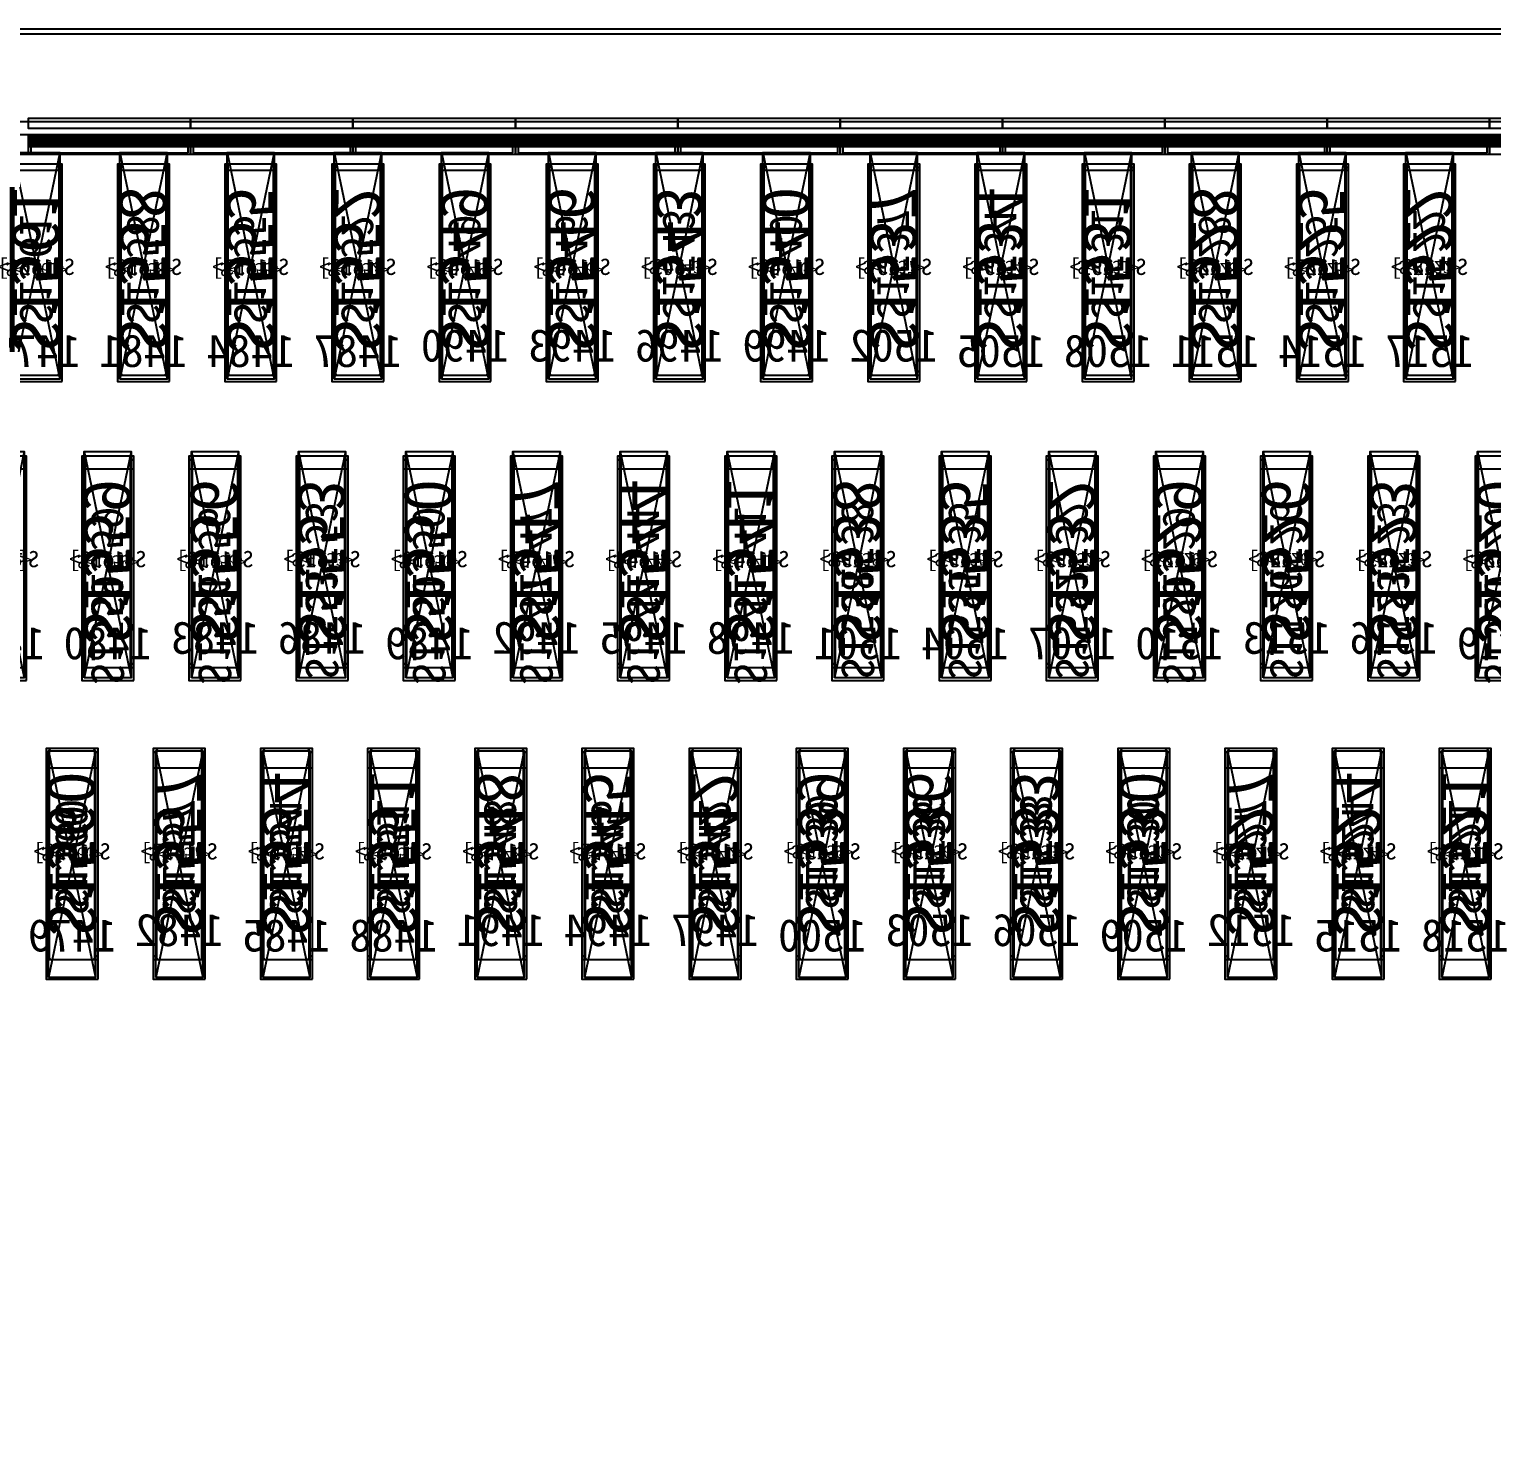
# Model space of a CAD drawing. Header units: millimetres. Extents: x 427 to 2444, y 137 to 817.
# Drawn here: x 1131.5471 to 1131.9975, y 301.2176 to 301.6514 of the extents above; entities that cross this region are included whole.
import ezdxf
from ezdxf.enums import TextEntityAlignment as Align

# ---------------------------------------------------------------- set-up
doc = ezdxf.new("R2010")
doc.units = ezdxf.units.MM
for name, color, linetype in [('L0', 211, 'Continuous'), ('L102', 91, 'Continuous'), ('L114', 213, 'Continuous'), ('L240', 60, 'Continuous'), ('L241', 200, 'Continuous'), ('L242', 51, 'Continuous'), ('L245', 53, 'Continuous'), ('L246', 93, 'Continuous'), ('L247', 13, 'Continuous'), ('L59', 140, 'Continuous'), ('L63', 4, 'Continuous'), ('L98', 150, 'Continuous')]:
    doc.layers.add(name, color=color, linetype=linetype)
doc.styles.add('txt', font='simhei.ttf')

# ---------------------------------------------------------------- blocks, each defined once
blk = doc.blocks.new('HX8394_F_PAD')
at = {"layer": 'L0'}
blk.add_lwpolyline([(-13.86, -0.4025), (-13.86, 0.4025), (13.86, 0.4025), (13.86, -0.4025), (-13.86, -0.4025)], close=True, dxfattribs=at)
at = {"layer": 'L241'}
blk.add_lwpolyline([(-13.9, -0.435), (-13.9, 0.435), (13.9, 0.435), (13.9, -0.435), (-13.9, -0.435)], close=True, dxfattribs=at)
at = {"layer": 'L242'}
for points in [[(3.662, 0.3285), (3.6605, 0.33), (3.6605, 0.392), (3.662, 0.3935), (3.675, 0.3935), (3.6765, 0.392), (3.6765, 0.33), (3.675, 0.3285), (3.662, 0.3285)], [(3.695, 0.3285), (3.6935, 0.33), (3.6935, 0.392), (3.695, 0.3935), (3.708, 0.3935), (3.7095, 0.392), (3.7095, 0.33), (3.708, 0.3285), (3.695, 0.3285)], [(3.728, 0.3285), (3.7265, 0.33), (3.7265, 0.392), (3.728, 0.3935), (3.741, 0.3935), (3.7425, 0.392), (3.7425, 0.33), (3.741, 0.3285), (3.728, 0.3285)], [(3.761, 0.3285), (3.7595, 0.33), (3.7595, 0.392), (3.761, 0.3935), (3.774, 0.3935), (3.7755, 0.392), (3.7755, 0.33), (3.774, 0.3285), (3.761, 0.3285)], [(3.794, 0.3285), (3.7925, 0.33), (3.7925, 0.392), (3.794, 0.3935), (3.807, 0.3935), (3.8085, 0.392), (3.8085, 0.33), (3.807, 0.3285), (3.794, 0.3285)], [(3.827, 0.3285), (3.8255, 0.33), (3.8255, 0.392), (3.827, 0.3935), (3.84, 0.3935), (3.8415, 0.392), (3.8415, 0.33), (3.84, 0.3285), (3.827, 0.3285)], [(3.86, 0.3285), (3.8585, 0.33), (3.8585, 0.392), (3.86, 0.3935), (3.873, 0.3935), (3.8745, 0.392), (3.8745, 0.33), (3.873, 0.3285), (3.86, 0.3285)], [(3.893, 0.3285), (3.8915, 0.33), (3.8915, 0.392), (3.893, 0.3935), (3.906, 0.3935), (3.9075, 0.392), (3.9075, 0.33), (3.906, 0.3285), (3.893, 0.3285)], [(3.926, 0.3285), (3.9245, 0.33), (3.9245, 0.392), (3.926, 0.3935), (3.939, 0.3935), (3.9405, 0.392), (3.9405, 0.33), (3.939, 0.3285), (3.926, 0.3285)], [(3.959, 0.3285), (3.9575, 0.33), (3.9575, 0.392), (3.959, 0.3935), (3.972, 0.3935), (3.9735, 0.392), (3.9735, 0.33), (3.972, 0.3285), (3.959, 0.3285)], [(3.992, 0.3285), (3.9905, 0.33), (3.9905, 0.392), (3.992, 0.3935), (4.005, 0.3935), (4.0065, 0.392), (4.0065, 0.33), (4.005, 0.3285), (3.992, 0.3285)], [(4.025, 0.3285), (4.0235, 0.33), (4.0235, 0.392), (4.025, 0.3935), (4.038, 0.3935), (4.0395, 0.392), (4.0395, 0.33), (4.038, 0.3285), (4.025, 0.3285)], [(4.058, 0.3285), (4.0565, 0.33), (4.0565, 0.392), (4.058, 0.3935), (4.071, 0.3935), (4.0725, 0.392), (4.0725, 0.33), (4.071, 0.3285), (4.058, 0.3285)], [(4.091, 0.3285), (4.0895, 0.33), (4.0895, 0.392), (4.091, 0.3935), (4.104, 0.3935), (4.1055, 0.392), (4.1055, 0.33), (4.104, 0.3285), (4.091, 0.3285)], [(3.64, 0.2385), (3.6385, 0.24), (3.6385, 0.302), (3.64, 0.3035), (3.653, 0.3035), (3.6545, 0.302), (3.6545, 0.24), (3.653, 0.2385), (3.64, 0.2385)], [(3.673, 0.2385), (3.6715, 0.24), (3.6715, 0.302), (3.673, 0.3035), (3.686, 0.3035), (3.6875, 0.302), (3.6875, 0.24), (3.686, 0.2385), (3.673, 0.2385)], [(3.706, 0.2385), (3.7045, 0.24), (3.7045, 0.302), (3.706, 0.3035), (3.719, 0.3035), (3.7205, 0.302), (3.7205, 0.24), (3.719, 0.2385), (3.706, 0.2385)], [(3.739, 0.2385), (3.7375, 0.24), (3.7375, 0.302), (3.739, 0.3035), (3.752, 0.3035), (3.7535, 0.302), (3.7535, 0.24), (3.752, 0.2385), (3.739, 0.2385)], [(3.772, 0.2385), (3.7705, 0.24), (3.7705, 0.302), (3.772, 0.3035), (3.785, 0.3035), (3.7865, 0.302), (3.7865, 0.24), (3.785, 0.2385), (3.772, 0.2385)], [(3.805, 0.2385), (3.8035, 0.24), (3.8035, 0.302), (3.805, 0.3035), (3.818, 0.3035), (3.8195, 0.302), (3.8195, 0.24), (3.818, 0.2385), (3.805, 0.2385)], [(3.838, 0.2385), (3.8365, 0.24), (3.8365, 0.302), (3.838, 0.3035), (3.851, 0.3035), (3.8525, 0.302), (3.8525, 0.24), (3.851, 0.2385), (3.838, 0.2385)], [(3.871, 0.2385), (3.8695, 0.24), (3.8695, 0.302), (3.871, 0.3035), (3.884, 0.3035), (3.8855, 0.302), (3.8855, 0.24), (3.884, 0.2385), (3.871, 0.2385)], [(3.904, 0.2385), (3.9025, 0.24), (3.9025, 0.302), (3.904, 0.3035), (3.917, 0.3035), (3.9185, 0.302), (3.9185, 0.24), (3.917, 0.2385), (3.904, 0.2385)], [(3.937, 0.2385), (3.9355, 0.24), (3.9355, 0.302), (3.937, 0.3035), (3.95, 0.3035), (3.9515, 0.302), (3.9515, 0.24), (3.95, 0.2385), (3.937, 0.2385)], [(3.97, 0.2385), (3.9685, 0.24), (3.9685, 0.302), (3.97, 0.3035), (3.983, 0.3035), (3.9845, 0.302), (3.9845, 0.24), (3.983, 0.2385), (3.97, 0.2385)], [(4.003, 0.2385), (4.0015, 0.24), (4.0015, 0.302), (4.003, 0.3035), (4.016, 0.3035), (4.0175, 0.302), (4.0175, 0.24), (4.016, 0.2385), (4.003, 0.2385)], [(4.036, 0.2385), (4.0345, 0.24), (4.0345, 0.302), (4.036, 0.3035), (4.049, 0.3035), (4.0505, 0.302), (4.0505, 0.24), (4.049, 0.2385), (4.036, 0.2385)], [(4.069, 0.2385), (4.0675, 0.24), (4.0675, 0.302), (4.069, 0.3035), (4.082, 0.3035), (4.0835, 0.302), (4.0835, 0.24), (4.082, 0.2385), (4.069, 0.2385)], [(3.651, 0.1485), (3.6495, 0.15), (3.6495, 0.212), (3.651, 0.2135), (3.664, 0.2135), (3.6655, 0.212), (3.6655, 0.15), (3.664, 0.1485), (3.651, 0.1485)], [(3.684, 0.1485), (3.6825, 0.15), (3.6825, 0.212), (3.684, 0.2135), (3.697, 0.2135), (3.6985, 0.212), (3.6985, 0.15), (3.697, 0.1485), (3.684, 0.1485)], [(3.717, 0.1485), (3.7155, 0.15), (3.7155, 0.212), (3.717, 0.2135), (3.73, 0.2135), (3.7315, 0.212), (3.7315, 0.15), (3.73, 0.1485), (3.717, 0.1485)], [(3.75, 0.1485), (3.7485, 0.15), (3.7485, 0.212), (3.75, 0.2135), (3.763, 0.2135), (3.7645, 0.212), (3.7645, 0.15), (3.763, 0.1485), (3.75, 0.1485)], [(3.783, 0.1485), (3.7815, 0.15), (3.7815, 0.212), (3.783, 0.2135), (3.796, 0.2135), (3.7975, 0.212), (3.7975, 0.15), (3.796, 0.1485), (3.783, 0.1485)], [(3.816, 0.1485), (3.8145, 0.15), (3.8145, 0.212), (3.816, 0.2135), (3.829, 0.2135), (3.8305, 0.212), (3.8305, 0.15), (3.829, 0.1485), (3.816, 0.1485)], [(3.849, 0.1485), (3.8475, 0.15), (3.8475, 0.212), (3.849, 0.2135), (3.862, 0.2135), (3.8635, 0.212), (3.8635, 0.15), (3.862, 0.1485), (3.849, 0.1485)], [(3.882, 0.1485), (3.8805, 0.15), (3.8805, 0.212), (3.882, 0.2135), (3.895, 0.2135), (3.8965, 0.212), (3.8965, 0.15), (3.895, 0.1485), (3.882, 0.1485)], [(3.915, 0.1485), (3.9135, 0.15), (3.9135, 0.212), (3.915, 0.2135), (3.928, 0.2135), (3.9295, 0.212), (3.9295, 0.15), (3.928, 0.1485), (3.915, 0.1485)], [(3.948, 0.1485), (3.9465, 0.15), (3.9465, 0.212), (3.948, 0.2135), (3.961, 0.2135), (3.9625, 0.212), (3.9625, 0.15), (3.961, 0.1485), (3.948, 0.1485)], [(3.981, 0.1485), (3.9795, 0.15), (3.9795, 0.212), (3.981, 0.2135), (3.994, 0.2135), (3.9955, 0.212), (3.9955, 0.15), (3.994, 0.1485), (3.981, 0.1485)], [(4.014, 0.1485), (4.0125, 0.15), (4.0125, 0.212), (4.014, 0.2135), (4.027, 0.2135), (4.0285, 0.212), (4.0285, 0.15), (4.027, 0.1485), (4.014, 0.1485)], [(4.047, 0.1485), (4.0455, 0.15), (4.0455, 0.212), (4.047, 0.2135), (4.06, 0.2135), (4.0615, 0.212), (4.0615, 0.15), (4.06, 0.1485), (4.047, 0.1485)], [(4.08, 0.1485), (4.0785, 0.15), (4.0785, 0.212), (4.08, 0.2135), (4.093, 0.2135), (4.0945, 0.212), (4.0945, 0.15), (4.093, 0.1485), (4.08, 0.1485)]]:
    blk.add_lwpolyline(points, close=True, dxfattribs=at)
at = {"layer": 'L247', "style": 'txt'}
for s, p in [('S1522', (3.6685, 0.362666)), ('S1531', (3.7675, 0.362666)), ('S1534', (3.8005, 0.362666)), ('S1537', (3.8335, 0.362666)), ('S1543', (3.8995, 0.362666)), ('S1525', (3.7015, 0.361)), ('S1528', (3.7345, 0.361)), ('S1540', (3.8665, 0.361)), ('S1546', (3.9325, 0.361)), ('S1549', (3.9655, 0.361)), ('S1552', (3.9985, 0.361)), ('S1555', (4.0315, 0.361)), ('S1558', (4.0645, 0.361)), ('S1561', (4.0975, 0.361)), ('S1523', (3.6795, 0.272666)), ('S1526', (3.7125, 0.272666)), ('S1532', (3.7785, 0.272666)), ('S1535', (3.8115, 0.272666)), ('S1538', (3.8445, 0.272666)), ('S1553', (4.0095, 0.272666)), ('S1520', (3.6465, 0.271)), ('S1529', (3.7455, 0.271)), ('S1541', (3.8775, 0.271)), ('S1544', (3.9105, 0.271)), ('S1547', (3.9435, 0.271)), ('S1550', (3.9765, 0.271)), ('S1556', (4.0425, 0.271)), ('S1559', (4.0755, 0.271)), ('S1530', (3.7565, 0.182666)), ('S1533', (3.7895, 0.182666)), ('S1536', (3.8225, 0.182666)), ('S1539', (3.8555, 0.182666)), ('S1521', (3.6575, 0.181)), ('S1524', (3.6905, 0.181)), ('S1527', (3.7235, 0.181)), ('S1542', (3.8885, 0.181)), ('S1545', (3.9215, 0.181)), ('S1548', (3.9545, 0.181)), ('S1551', (3.9875, 0.181)), ('S1554', (4.0205, 0.181)), ('S1557', (4.0535, 0.181)), ('S1560', (4.0865, 0.181))]:
    blk.add_text(s, height=0.01, rotation=90, dxfattribs=at).set_placement(p, align=Align.MIDDLE_CENTER)
blk = doc.blocks.new('NTBUMP_65X16')
at = {"layer": 'L242'}
blk.add_lwpolyline([(-0.008, -0.0325), (-0.008, 0.0325), (0.008, 0.0325), (0.008, -0.0325), (-0.008, -0.0325)], close=True, dxfattribs=at)
blk = doc.blocks.new('ILI9881C_AA_NTBUMP_PM_875UM')
at = {"layer": 'L241'}
blk.add_lwpolyline([(-13.92, -0.4375), (-13.92, 0.4375), (13.92, 0.4375), (13.92, -0.4375), (-13.92, -0.4375)], close=True, dxfattribs=at)
at = {"rotation": 180}
for p in [(3.6685, 0.365), (3.7015, 0.365), (3.7345, 0.365), (3.7675, 0.365), (3.8005, 0.365), (3.8335, 0.365), (3.8665, 0.365), (3.8995, 0.365), (3.9325, 0.365), (3.9655, 0.365), (3.9985, 0.365), (4.0315, 0.365), (4.0645, 0.365), (4.0975, 0.365), (3.6465, 0.275), (3.6795, 0.275), (3.7125, 0.275), (3.7455, 0.275), (3.7785, 0.275), (3.8115, 0.275), (3.8445, 0.275), (3.8775, 0.275), (3.9105, 0.275), (3.9435, 0.275), (3.9765, 0.275), (4.0095, 0.275), (4.0425, 0.275), (4.0755, 0.275), (3.6575, 0.185), (3.6905, 0.185), (3.7235, 0.185), (3.7565, 0.185), (3.7895, 0.185), (3.8225, 0.185), (3.8555, 0.185), (3.8885, 0.185), (3.9215, 0.185), (3.9545, 0.185), (3.9875, 0.185), (4.0205, 0.185), (4.0535, 0.185), (4.0865, 0.185)]:
    blk.add_blockref('NTBUMP_65X16', p, dxfattribs=at)
at = {"layer": 'L246', "style": 'txt'}
for s, p in [('S1522', (3.6685, 0.365)), ('S1525', (3.7015, 0.365)), ('S1528', (3.7345, 0.365)), ('S1531', (3.7675, 0.365)), ('S1534', (3.8005, 0.365)), ('S1537', (3.8335, 0.365)), ('S1540', (3.8665, 0.365)), ('S1543', (3.8995, 0.365)), ('S1546', (3.9325, 0.365)), ('S1549', (3.9655, 0.365)), ('S1552', (3.9985, 0.365)), ('S1555', (4.0315, 0.365)), ('S1558', (4.0645, 0.365)), ('S1561', (4.0975, 0.365)), ('S1520', (3.6465, 0.275)), ('S1523', (3.6795, 0.275)), ('S1526', (3.7125, 0.275)), ('S1529', (3.7455, 0.275)), ('S1532', (3.7785, 0.275)), ('S1535', (3.8115, 0.275)), ('S1538', (3.8445, 0.275)), ('S1541', (3.8775, 0.275)), ('S1544', (3.9105, 0.275)), ('S1547', (3.9435, 0.275)), ('S1550', (3.9765, 0.275)), ('S1553', (4.0095, 0.275)), ('S1556', (4.0425, 0.275)), ('S1559', (4.0755, 0.275)), ('S1521', (3.6575, 0.185)), ('S1524', (3.6905, 0.185)), ('S1527', (3.7235, 0.185)), ('S1530', (3.7565, 0.185)), ('S1533', (3.7895, 0.185)), ('S1536', (3.8225, 0.185)), ('S1539', (3.8555, 0.185)), ('S1542', (3.8885, 0.185)), ('S1545', (3.9215, 0.185)), ('S1548', (3.9545, 0.185)), ('S1551', (3.9875, 0.185)), ('S1554', (4.0205, 0.185)), ('S1557', (4.0535, 0.185)), ('S1560', (4.0865, 0.185))]:
    blk.add_text(s, height=0.015, rotation=90, dxfattribs=at).set_placement(p, align=Align.MIDDLE_CENTER)
for s, p in [('1517', (3.6685, 0.34)), ('1514', (3.7015, 0.34)), ('1511', (3.7345, 0.34)), ('1508', (3.7675, 0.34)), ('1505', (3.8005, 0.34)), ('1502', (3.8335, 0.341666)), ('1499', (3.8665, 0.341666)), ('1496', (3.8995, 0.341666)), ('1493', (3.9325, 0.341666)), ('1490', (3.9655, 0.341666)), ('1487', (3.9985, 0.34)), ('1484', (4.0315, 0.34)), ('1481', (4.0645, 0.34)), ('1478', (4.0975, 0.34)), ('1519', (3.6465, 0.25)), ('1516', (3.6795, 0.251666)), ('1513', (3.7125, 0.251666)), ('1510', (3.7455, 0.25)), ('1507', (3.7785, 0.25)), ('1504', (3.8115, 0.25)), ('1501', (3.8445, 0.25)), ('1498', (3.8775, 0.251666)), ('1495', (3.9105, 0.251666)), ('1492', (3.9435, 0.251666)), ('1489', (3.9765, 0.25)), ('1486', (4.0095, 0.251666)), ('1483', (4.0425, 0.251666)), ('1480', (4.0755, 0.25)), ('1477', (4.1085, 0.25)), ('1518', (3.6575, 0.16)), ('1515', (3.6905, 0.16)), ('1512', (3.7235, 0.161666)), ('1509', (3.7565, 0.16)), ('1506', (3.7895, 0.161666)), ('1503', (3.8225, 0.161666)), ('1500', (3.8555, 0.16)), ('1497', (3.8885, 0.161666)), ('1494', (3.9215, 0.161666)), ('1491', (3.9545, 0.161666)), ('1488', (3.9875, 0.16)), ('1485', (4.0205, 0.16)), ('1482', (4.0535, 0.161666)), ('1479', (4.0865, 0.16))]:
    blk.add_text(s, height=0.01, dxfattribs=at).set_placement(p, align=Align.MIDDLE_CENTER)
blk = doc.blocks.new('OUT_3BUMP')
at = {"layer": 'L242'}
for points in [[(0, 0.206), (0, 0.271), (0.016, 0.271), (0.016, 0.206), (0, 0.206)], [(0.011, 0.116), (0.011, 0.181), (0.027, 0.181), (0.027, 0.116), (0.011, 0.116)], [(0.022, 0.026), (0.022, 0.091), (0.038, 0.091), (0.038, 0.026), (0.022, 0.026)]]:
    blk.add_lwpolyline(points, close=True, dxfattribs=at)
blk = doc.blocks.new('JD9365Z_PAD_20170829_Y880')
at = {"layer": 'L241'}
blk.add_lwpolyline([(-13.95, -0.41), (-13.95, 0.41), (13.95, 0.41), (13.95, -0.41), (-13.95, -0.41)], close=True, dxfattribs=at)
at = {"row_count": 1, "column_count": 372, "row_spacing": 0.245, "column_spacing": 0.033}
blk.add_blockref('OUT_3BUMP', (1.3835, 0.13), dxfattribs=at)
at = {"layer": 'L240', "style": 'txt'}
for s, p in [('S[1282]', (3.6685, 0.369333)), ('S[1285]', (3.7015, 0.369333)), ('S[1288]', (3.7345, 0.369333)), ('S[1291]', (3.7675, 0.369333)), ('S[1294]', (3.8005, 0.369333)), ('S[1297]', (3.8335, 0.369333)), ('S[1300]', (3.8665, 0.369333)), ('S[1303]', (3.8995, 0.369333)), ('S[1306]', (3.9325, 0.369333)), ('S[1309]', (3.9655, 0.369333)), ('S[1312]', (3.9985, 0.369333)), ('S[1315]', (4.0315, 0.369333)), ('S[1318]', (4.0645, 0.369333)), ('S[1321]', (4.0975, 0.369333)), ('S[1280]', (3.6465, 0.279333)), ('S[1283]', (3.6795, 0.279333)), ('S[1286]', (3.7125, 0.279333)), ('S[1289]', (3.7455, 0.279333)), ('S[1292]', (3.7785, 0.279333)), ('S[1295]', (3.8115, 0.279333)), ('S[1298]', (3.8445, 0.279333)), ('S[1301]', (3.8775, 0.279333)), ('S[1304]', (3.9105, 0.279333)), ('S[1307]', (3.9435, 0.279333)), ('S[1310]', (3.9765, 0.279333)), ('S[1313]', (4.0095, 0.279333)), ('S[1316]', (4.0425, 0.279333)), ('S[1319]', (4.0755, 0.279333)), ('S[1322]', (4.1085, 0.279333)), ('S[1281]', (3.6575, 0.189333)), ('S[1284]', (3.6905, 0.189333)), ('S[1287]', (3.7235, 0.189333)), ('S[1290]', (3.7565, 0.189333)), ('S[1293]', (3.7895, 0.189333)), ('S[1296]', (3.8225, 0.189333)), ('S[1299]', (3.8555, 0.189333)), ('S[1302]', (3.8885, 0.189333)), ('S[1305]', (3.9215, 0.189333)), ('S[1308]', (3.9545, 0.189333)), ('S[1311]', (3.9875, 0.189333)), ('S[1314]', (4.0205, 0.189333)), ('S[1317]', (4.0535, 0.189333)), ('S[1320]', (4.0865, 0.189333))]:
    blk.add_text(s, height=0.005, dxfattribs=at).set_placement(p, align=Align.MIDDLE_CENTER)
blk = doc.blocks.new('NV3052C3P_BUMP_ORI_20190911')
at = {"layer": 'L241'}
blk.add_lwpolyline([(-13.8, -0.398), (-13.8, 0.398), (13.8, 0.398), (13.8, -0.398), (-13.8, -0.398)], close=True, dxfattribs=at)
at = {"layer": 'L242'}
for points in [[(3.6605, 0.32), (3.6605, 0.385), (3.6765, 0.385), (3.6765, 0.32), (3.6605, 0.32)], [(3.6935, 0.32), (3.6935, 0.385), (3.7095, 0.385), (3.7095, 0.32), (3.6935, 0.32)], [(3.7265, 0.32), (3.7265, 0.385), (3.7425, 0.385), (3.7425, 0.32), (3.7265, 0.32)], [(3.7595, 0.32), (3.7595, 0.385), (3.7755, 0.385), (3.7755, 0.32), (3.7595, 0.32)], [(3.7925, 0.32), (3.7925, 0.385), (3.8085, 0.385), (3.8085, 0.32), (3.7925, 0.32)], [(3.8255, 0.32), (3.8255, 0.385), (3.8415, 0.385), (3.8415, 0.32), (3.8255, 0.32)], [(3.8585, 0.32), (3.8585, 0.385), (3.8745, 0.385), (3.8745, 0.32), (3.8585, 0.32)], [(3.8915, 0.32), (3.8915, 0.385), (3.9075, 0.385), (3.9075, 0.32), (3.8915, 0.32)], [(3.9245, 0.32), (3.9245, 0.385), (3.9405, 0.385), (3.9405, 0.32), (3.9245, 0.32)], [(3.9575, 0.32), (3.9575, 0.385), (3.9735, 0.385), (3.9735, 0.32), (3.9575, 0.32)], [(3.9905, 0.32), (3.9905, 0.385), (4.0065, 0.385), (4.0065, 0.32), (3.9905, 0.32)], [(4.0235, 0.32), (4.0235, 0.385), (4.0395, 0.385), (4.0395, 0.32), (4.0235, 0.32)], [(4.0565, 0.32), (4.0565, 0.385), (4.0725, 0.385), (4.0725, 0.32), (4.0565, 0.32)], [(4.0895, 0.32), (4.0895, 0.385), (4.1055, 0.385), (4.1055, 0.32), (4.0895, 0.32)], [(3.6385, 0.23), (3.6385, 0.295), (3.6545, 0.295), (3.6545, 0.23), (3.6385, 0.23)], [(3.6715, 0.23), (3.6715, 0.295), (3.6875, 0.295), (3.6875, 0.23), (3.6715, 0.23)], [(3.7045, 0.23), (3.7045, 0.295), (3.7205, 0.295), (3.7205, 0.23), (3.7045, 0.23)], [(3.7375, 0.23), (3.7375, 0.295), (3.7535, 0.295), (3.7535, 0.23), (3.7375, 0.23)], [(3.7705, 0.23), (3.7705, 0.295), (3.7865, 0.295), (3.7865, 0.23), (3.7705, 0.23)], [(3.8035, 0.23), (3.8035, 0.295), (3.8195, 0.295), (3.8195, 0.23), (3.8035, 0.23)], [(3.8365, 0.23), (3.8365, 0.295), (3.8525, 0.295), (3.8525, 0.23), (3.8365, 0.23)], [(3.8695, 0.23), (3.8695, 0.295), (3.8855, 0.295), (3.8855, 0.23), (3.8695, 0.23)], [(3.9025, 0.23), (3.9025, 0.295), (3.9185, 0.295), (3.9185, 0.23), (3.9025, 0.23)], [(3.9355, 0.23), (3.9355, 0.295), (3.9515, 0.295), (3.9515, 0.23), (3.9355, 0.23)], [(3.9685, 0.23), (3.9685, 0.295), (3.9845, 0.295), (3.9845, 0.23), (3.9685, 0.23)], [(4.0015, 0.23), (4.0015, 0.295), (4.0175, 0.295), (4.0175, 0.23), (4.0015, 0.23)], [(4.0345, 0.23), (4.0345, 0.295), (4.0505, 0.295), (4.0505, 0.23), (4.0345, 0.23)], [(4.0675, 0.23), (4.0675, 0.295), (4.0835, 0.295), (4.0835, 0.23), (4.0675, 0.23)], [(3.6495, 0.14), (3.6495, 0.205), (3.6655, 0.205), (3.6655, 0.14), (3.6495, 0.14)], [(3.6825, 0.14), (3.6825, 0.205), (3.6985, 0.205), (3.6985, 0.14), (3.6825, 0.14)], [(3.7155, 0.14), (3.7155, 0.205), (3.7315, 0.205), (3.7315, 0.14), (3.7155, 0.14)], [(3.7485, 0.14), (3.7485, 0.205), (3.7645, 0.205), (3.7645, 0.14), (3.7485, 0.14)], [(3.7815, 0.14), (3.7815, 0.205), (3.7975, 0.205), (3.7975, 0.14), (3.7815, 0.14)], [(3.8145, 0.14), (3.8145, 0.205), (3.8305, 0.205), (3.8305, 0.14), (3.8145, 0.14)], [(3.8475, 0.14), (3.8475, 0.205), (3.8635, 0.205), (3.8635, 0.14), (3.8475, 0.14)], [(3.8805, 0.14), (3.8805, 0.205), (3.8965, 0.205), (3.8965, 0.14), (3.8805, 0.14)], [(3.9135, 0.14), (3.9135, 0.205), (3.9295, 0.205), (3.9295, 0.14), (3.9135, 0.14)], [(3.9465, 0.14), (3.9465, 0.205), (3.9625, 0.205), (3.9625, 0.14), (3.9465, 0.14)], [(3.9795, 0.14), (3.9795, 0.205), (3.9955, 0.205), (3.9955, 0.14), (3.9795, 0.14)], [(4.0125, 0.14), (4.0125, 0.205), (4.0285, 0.205), (4.0285, 0.14), (4.0125, 0.14)], [(4.0455, 0.14), (4.0455, 0.205), (4.0615, 0.205), (4.0615, 0.14), (4.0455, 0.14)], [(4.0785, 0.14), (4.0785, 0.205), (4.0945, 0.205), (4.0945, 0.14), (4.0785, 0.14)]]:
    blk.add_lwpolyline(points, close=True, dxfattribs=at)
at = {"layer": 'L245', "style": 'txt'}
for s, p in [('S<1522>', (3.668473, 0.353333)), ('S<1525>', (3.701473, 0.353333)), ('S<1528>', (3.734473, 0.353333)), ('S<1531>', (3.767473, 0.353333)), ('S<1534>', (3.800473, 0.353333)), ('S<1537>', (3.833473, 0.353333)), ('S<1540>', (3.866473, 0.353333)), ('S<1543>', (3.899473, 0.353333)), ('S<1546>', (3.932473, 0.353333)), ('S<1549>', (3.965473, 0.353333)), ('S<1552>', (3.998473, 0.353333)), ('S<1555>', (4.031473, 0.353333)), ('S<1558>', (4.064473, 0.353333)), ('S<1561>', (4.097473, 0.353333)), ('S<1520>', (3.646473, 0.263333)), ('S<1523>', (3.679473, 0.263333)), ('S<1526>', (3.712473, 0.263333)), ('S<1529>', (3.745473, 0.263333)), ('S<1532>', (3.778473, 0.263333)), ('S<1535>', (3.811473, 0.263333)), ('S<1538>', (3.844473, 0.263333)), ('S<1541>', (3.877473, 0.263333)), ('S<1544>', (3.910473, 0.263333)), ('S<1547>', (3.943473, 0.263333)), ('S<1550>', (3.976473, 0.263333)), ('S<1553>', (4.009473, 0.263333)), ('S<1556>', (4.042473, 0.263333)), ('S<1559>', (4.075473, 0.263333)), ('S<1562>', (4.108473, 0.263333)), ('S<1521>', (3.657473, 0.173333)), ('S<1524>', (3.690473, 0.173333)), ('S<1527>', (3.723473, 0.173333)), ('S<1530>', (3.756473, 0.173333)), ('S<1533>', (3.789473, 0.173333)), ('S<1536>', (3.822473, 0.173333)), ('S<1539>', (3.855473, 0.173333)), ('S<1542>', (3.888473, 0.173333)), ('S<1545>', (3.921473, 0.173333)), ('S<1548>', (3.954473, 0.173333)), ('S<1551>', (3.987473, 0.173333)), ('S<1554>', (4.020473, 0.173333)), ('S<1557>', (4.053473, 0.173333)), ('S<1560>', (4.086473, 0.173333))]:
    blk.add_text(s, height=0.005, dxfattribs=at).set_placement(p, align=Align.MIDDLE_CENTER)
blk = doc.blocks.new('BUMP_14_65')
at = {"layer": 'L242'}
blk.add_lwpolyline([(-0.007, -0.022), (-0.007, 0.043), (0.007, 0.043), (0.007, -0.022), (-0.007, -0.022)], close=True, dxfattribs=at)
blk = doc.blocks.new('FL11283_A_OTHER')
at = {"layer": 'L102'}
blk.add_lwpolyline([(0, 0), (0, 0.41), (13.86, 0.41), (13.86, 0), (0, 0)], close=True, dxfattribs=at)
at = {"layer": 'L241'}
blk.add_lwpolyline([(-13.86, -0.41), (-13.86, 0.41), (13.86, 0.41), (13.86, 0.404), (-13.854, 0.404), (-13.854, -0.404), (13.854, -0.404), (13.854, 0.404), (13.86, 0.404), (13.86, -0.41), (-13.86, -0.41)], close=True, dxfattribs=at)
at = {"layer": 'L59'}
blk.add_lwpolyline([(-13.86, -0.41), (-13.86, 0.41), (13.86, 0.41), (13.86, -0.41), (-13.86, -0.41)], close=True, dxfattribs=at)
for p in [(3.6685, 0.358), (3.7015, 0.358), (3.7345, 0.358), (3.7675, 0.358), (3.8005, 0.358), (3.8335, 0.358), (3.8665, 0.358), (3.8995, 0.358), (3.9325, 0.358), (3.9655, 0.358), (3.9985, 0.358), (4.0315, 0.358), (4.0645, 0.358), (4.0975, 0.358), (3.6465, 0.268), (3.6795, 0.268), (3.7125, 0.268), (3.7455, 0.268), (3.7785, 0.268), (3.8115, 0.268), (3.8445, 0.268), (3.8775, 0.268), (3.9105, 0.268), (3.9435, 0.268), (3.9765, 0.268), (4.0095, 0.268), (4.0425, 0.268), (4.0755, 0.268), (3.6575, 0.178), (3.6905, 0.178), (3.7235, 0.178), (3.7565, 0.178), (3.7895, 0.178), (3.8225, 0.178), (3.8555, 0.178), (3.8885, 0.178), (3.9215, 0.178), (3.9545, 0.178), (3.9875, 0.178), (4.0205, 0.178), (4.0535, 0.178), (4.0865, 0.178)]:
    blk.add_blockref('BUMP_14_65', p)
at = {"layer": 'L102', "style": 'txt'}
for s, p in [('S1522', (3.6685, 0.370166)), ('S1525', (3.7015, 0.3685)), ('S1528', (3.7345, 0.3685)), ('S1531', (3.7675, 0.370166)), ('S1534', (3.8005, 0.370166)), ('S1537', (3.8335, 0.370166)), ('S1540', (3.8665, 0.3685)), ('S1543', (3.8995, 0.370166)), ('S1546', (3.9325, 0.3685)), ('S1549', (3.9655, 0.3685)), ('S1552', (3.9985, 0.3685)), ('S1555', (4.0315, 0.3685)), ('S1558', (4.0645, 0.3685)), ('S1561', (4.0975, 0.3685)), ('S1523', (3.6795, 0.259166)), ('S1526', (3.7125, 0.259166)), ('S1532', (3.7785, 0.259166)), ('S1535', (3.8115, 0.259166)), ('S1538', (3.8445, 0.259166)), ('S1553', (4.0095, 0.259166)), ('S1520', (3.6465, 0.2575)), ('S1529', (3.7455, 0.2575)), ('S1541', (3.8775, 0.2575)), ('S1544', (3.9105, 0.2575)), ('S1547', (3.9435, 0.2575)), ('S1550', (3.9765, 0.2575)), ('S1556', (4.0425, 0.2575)), ('S1559', (4.0755, 0.2575)), ('S1521', (3.6575, 0.1865)), ('S1524', (3.6905, 0.1865)), ('S1527', (3.7235, 0.1865)), ('S1530', (3.7565, 0.188166)), ('S1533', (3.7895, 0.188166)), ('S1536', (3.8225, 0.188166)), ('S1539', (3.8555, 0.188166)), ('S1542', (3.8885, 0.1865)), ('S1545', (3.9215, 0.1865)), ('S1548', (3.9545, 0.1865)), ('S1551', (3.9875, 0.1865)), ('S1554', (4.0205, 0.1865)), ('S1557', (4.0535, 0.1865)), ('S1560', (4.0865, 0.1865))]:
    blk.add_text(s, height=0.01, rotation=90, dxfattribs=at).set_placement(p, align=Align.MIDDLE_CENTER)
blk = doc.blocks.new('GC9702_LCDPAD_BUMP')
at = {"layer": 'L242'}
blk.add_lwpolyline([(-0.008, -0.0325), (-0.008, 0.0325), (0.008, 0.0325), (0.008, -0.0325), (-0.008, -0.0325)], close=True, dxfattribs=at)
blk = doc.blocks.new('GC9702_BUMP_NOCOMPENSATION')
at = {"layer": 'L114', "const_width": 0.004}
for points in [[(3.6, 0.378), (3.65, 0.378)], [(3.6, 0.378), (3.65, 0.378)], [(3.6, 0.378), (3.65, 0.378)], [(3.6, 0.378), (3.65, 0.378)], [(3.65, 0.378), (3.7, 0.378)], [(3.65, 0.378), (3.7, 0.378)], [(3.65, 0.378), (3.7, 0.378)], [(3.65, 0.378), (3.7, 0.378)], [(3.7, 0.378), (3.75, 0.378)], [(3.7, 0.378), (3.75, 0.378)], [(3.7, 0.378), (3.75, 0.378)], [(3.7, 0.378), (3.75, 0.378)], [(3.75, 0.378), (3.8, 0.378)], [(3.75, 0.378), (3.8, 0.378)], [(3.75, 0.378), (3.8, 0.378)], [(3.75, 0.378), (3.8, 0.378)], [(3.8, 0.378), (3.85, 0.378)], [(3.8, 0.378), (3.85, 0.378)], [(3.8, 0.378), (3.85, 0.378)], [(3.8, 0.378), (3.85, 0.378)], [(3.85, 0.378), (3.9, 0.378)], [(3.85, 0.378), (3.9, 0.378)], [(3.85, 0.378), (3.9, 0.378)], [(3.85, 0.378), (3.9, 0.378)], [(3.9, 0.378), (3.95, 0.378)], [(3.9, 0.378), (3.95, 0.378)], [(3.9, 0.378), (3.95, 0.378)], [(3.9, 0.378), (3.95, 0.378)], [(3.95, 0.378), (4, 0.378)], [(3.95, 0.378), (4, 0.378)], [(3.95, 0.378), (4, 0.378)], [(3.95, 0.378), (4, 0.378)], [(4, 0.378), (4.05, 0.378)], [(4, 0.378), (4.05, 0.378)], [(4, 0.378), (4.05, 0.378)], [(4, 0.378), (4.05, 0.378)], [(4.05, 0.378), (4.1, 0.378)], [(4.05, 0.378), (4.1, 0.378)], [(4.05, 0.378), (4.1, 0.378)], [(4.05, 0.378), (4.1, 0.378)]]:
    blk.add_lwpolyline(points, dxfattribs=at)
at = {"layer": 'L114'}
for points in [[(3.6, 0.374), (3.6, 0.38), (3.65, 0.38), (3.65, 0.374), (3.6, 0.374)], [(3.6, 0.374), (3.6, 0.38), (3.65, 0.38), (3.65, 0.374), (3.6, 0.374)], [(3.65, 0.374), (3.65, 0.38), (3.7, 0.38), (3.7, 0.374), (3.65, 0.374)], [(3.65, 0.374), (3.65, 0.38), (3.7, 0.38), (3.7, 0.374), (3.65, 0.374)], [(3.65074, 0.37443), (3.65074, 0.379), (3.69918, 0.379), (3.69918, 0.37443), (3.65074, 0.37443)], [(3.65074, 0.37443), (3.65074, 0.379), (3.69918, 0.379), (3.69918, 0.37443), (3.65074, 0.37443)], [(3.7, 0.374), (3.7, 0.38), (3.75, 0.38), (3.75, 0.374), (3.7, 0.374)], [(3.7, 0.374), (3.7, 0.38), (3.75, 0.38), (3.75, 0.374), (3.7, 0.374)], [(3.70074, 0.37443), (3.70074, 0.379), (3.74918, 0.379), (3.74918, 0.37443), (3.70074, 0.37443)], [(3.70074, 0.37443), (3.70074, 0.379), (3.74918, 0.379), (3.74918, 0.37443), (3.70074, 0.37443)], [(3.75, 0.374), (3.75, 0.38), (3.8, 0.38), (3.8, 0.374), (3.75, 0.374)], [(3.75, 0.374), (3.75, 0.38), (3.8, 0.38), (3.8, 0.374), (3.75, 0.374)], [(3.75074, 0.37443), (3.75074, 0.379), (3.79918, 0.379), (3.79918, 0.37443), (3.75074, 0.37443)], [(3.75074, 0.37443), (3.75074, 0.379), (3.79918, 0.379), (3.79918, 0.37443), (3.75074, 0.37443)], [(3.8, 0.374), (3.8, 0.38), (3.85, 0.38), (3.85, 0.374), (3.8, 0.374)], [(3.8, 0.374), (3.8, 0.38), (3.85, 0.38), (3.85, 0.374), (3.8, 0.374)], [(3.80074, 0.37443), (3.80074, 0.379), (3.84918, 0.379), (3.84918, 0.37443), (3.80074, 0.37443)], [(3.80074, 0.37443), (3.80074, 0.379), (3.84918, 0.379), (3.84918, 0.37443), (3.80074, 0.37443)], [(3.85, 0.374), (3.85, 0.38), (3.9, 0.38), (3.9, 0.374), (3.85, 0.374)], [(3.85, 0.374), (3.85, 0.38), (3.9, 0.38), (3.9, 0.374), (3.85, 0.374)], [(3.85074, 0.37443), (3.85074, 0.379), (3.89918, 0.379), (3.89918, 0.37443), (3.85074, 0.37443)], [(3.85074, 0.37443), (3.85074, 0.379), (3.89918, 0.379), (3.89918, 0.37443), (3.85074, 0.37443)], [(3.9, 0.374), (3.9, 0.38), (3.95, 0.38), (3.95, 0.374), (3.9, 0.374)], [(3.9, 0.374), (3.9, 0.38), (3.95, 0.38), (3.95, 0.374), (3.9, 0.374)], [(3.90074, 0.37443), (3.90074, 0.379), (3.94918, 0.379), (3.94918, 0.37443), (3.90074, 0.37443)], [(3.90074, 0.37443), (3.90074, 0.379), (3.94918, 0.379), (3.94918, 0.37443), (3.90074, 0.37443)], [(3.95, 0.374), (3.95, 0.38), (4, 0.38), (4, 0.374), (3.95, 0.374)], [(3.95, 0.374), (3.95, 0.38), (4, 0.38), (4, 0.374), (3.95, 0.374)], [(3.95074, 0.37443), (3.95074, 0.379), (3.99918, 0.379), (3.99918, 0.37443), (3.95074, 0.37443)], [(3.95074, 0.37443), (3.95074, 0.379), (3.99918, 0.379), (3.99918, 0.37443), (3.95074, 0.37443)], [(4, 0.374), (4, 0.38), (4.05, 0.38), (4.05, 0.374), (4, 0.374)], [(4, 0.374), (4, 0.38), (4.05, 0.38), (4.05, 0.374), (4, 0.374)], [(4.00074, 0.37443), (4.00074, 0.379), (4.04918, 0.379), (4.04918, 0.37443), (4.00074, 0.37443)], [(4.00074, 0.37443), (4.00074, 0.379), (4.04918, 0.379), (4.04918, 0.37443), (4.00074, 0.37443)], [(4.05, 0.374), (4.05, 0.38), (4.1, 0.38), (4.1, 0.374), (4.05, 0.374)], [(4.05, 0.374), (4.05, 0.38), (4.1, 0.38), (4.1, 0.374), (4.05, 0.374)], [(4.05074, 0.37443), (4.05074, 0.379), (4.09918, 0.379), (4.09918, 0.37443), (4.05074, 0.37443)], [(4.05074, 0.37443), (4.05074, 0.379), (4.09918, 0.379), (4.09918, 0.37443), (4.05074, 0.37443)]]:
    blk.add_lwpolyline(points, close=True, dxfattribs=at)
at = {"layer": 'L241'}
for points in [[(3.6, 0.382), (3.6, 0.385), (3.65, 0.385), (3.65, 0.382), (3.6, 0.382)], [(3.6, 0.382), (3.6, 0.385), (3.65, 0.385), (3.65, 0.382), (3.6, 0.382)], [(3.65, 0.382), (3.65, 0.385), (3.7, 0.385), (3.7, 0.382), (3.65, 0.382)], [(3.65, 0.382), (3.65, 0.385), (3.7, 0.385), (3.7, 0.382), (3.65, 0.382)], [(3.7, 0.382), (3.7, 0.385), (3.75, 0.385), (3.75, 0.382), (3.7, 0.382)], [(3.7, 0.382), (3.7, 0.385), (3.75, 0.385), (3.75, 0.382), (3.7, 0.382)], [(3.75, 0.382), (3.75, 0.385), (3.8, 0.385), (3.8, 0.382), (3.75, 0.382)], [(3.75, 0.382), (3.75, 0.385), (3.8, 0.385), (3.8, 0.382), (3.75, 0.382)], [(3.8, 0.382), (3.8, 0.385), (3.85, 0.385), (3.85, 0.382), (3.8, 0.382)], [(3.8, 0.382), (3.8, 0.385), (3.85, 0.385), (3.85, 0.382), (3.8, 0.382)], [(3.85, 0.382), (3.85, 0.385), (3.9, 0.385), (3.9, 0.382), (3.85, 0.382)], [(3.85, 0.382), (3.85, 0.385), (3.9, 0.385), (3.9, 0.382), (3.85, 0.382)], [(3.9, 0.382), (3.9, 0.385), (3.95, 0.385), (3.95, 0.382), (3.9, 0.382)], [(3.9, 0.382), (3.9, 0.385), (3.95, 0.385), (3.95, 0.382), (3.9, 0.382)], [(3.95, 0.382), (3.95, 0.385), (4, 0.385), (4, 0.382), (3.95, 0.382)], [(3.95, 0.382), (3.95, 0.385), (4, 0.385), (4, 0.382), (3.95, 0.382)], [(4, 0.382), (4, 0.385), (4.05, 0.385), (4.05, 0.382), (4, 0.382)], [(4, 0.382), (4, 0.385), (4.05, 0.385), (4.05, 0.382), (4, 0.382)], [(4.05, 0.382), (4.05, 0.385), (4.1, 0.385), (4.1, 0.382), (4.05, 0.382)], [(4.05, 0.382), (4.05, 0.385), (4.1, 0.385), (4.1, 0.382), (4.05, 0.382)]]:
    blk.add_lwpolyline(points, close=True, dxfattribs=at)
at = {"row_count": 1, "column_count": 413, "row_spacing": 0.065, "column_spacing": 0.033}
for p in [(0.0055, 0.3365), (0.0165, 0.2445), (0.0275, 0.1525)]:
    blk.add_blockref('GC9702_LCDPAD_BUMP', p, dxfattribs=at)
at = {"layer": 'L98', "style": 'txt'}
for s, p in [('S<1522>', (3.6685, 0.33917)), ('S<1525>', (3.7015, 0.3385)), ('S<1528>', (3.7345, 0.3385)), ('S<1531>', (3.7675, 0.33917)), ('S<1534>', (3.8005, 0.33917)), ('S<1537>', (3.8335, 0.33917)), ('S<1540>', (3.8665, 0.3385)), ('S<1543>', (3.8995, 0.33917)), ('S<1546>', (3.9325, 0.3385)), ('S<1549>', (3.9655, 0.3385)), ('S<1552>', (3.9985, 0.3385)), ('S<1555>', (4.0315, 0.3385)), ('S<1558>', (4.0645, 0.3385)), ('S<1561>', (4.0975, 0.3385)), ('S<1520>', (3.6465, 0.2485)), ('S<1523>', (3.6795, 0.24917)), ('S<1526>', (3.7125, 0.24917)), ('S<1529>', (3.7455, 0.24917)), ('S<1532>', (3.7785, 0.24917)), ('S<1535>', (3.8115, 0.24917)), ('S<1538>', (3.8445, 0.24917)), ('S<1541>', (3.8775, 0.2485)), ('S<1544>', (3.9105, 0.2485)), ('S<1547>', (3.9435, 0.2485)), ('S<1550>', (3.9765, 0.2485)), ('S<1553>', (4.0095, 0.24917)), ('S<1556>', (4.0425, 0.2485)), ('S<1559>', (4.0755, 0.2485)), ('S<1562>', (4.1085, 0.24917)), ('S<1521>', (3.6575, 0.1585)), ('S<1524>', (3.6905, 0.1585)), ('S<1527>', (3.7235, 0.1585)), ('S<1530>', (3.7565, 0.15917)), ('S<1533>', (3.7895, 0.15917)), ('S<1536>', (3.8225, 0.15917)), ('S<1539>', (3.8555, 0.15917)), ('S<1542>', (3.8885, 0.1585)), ('S<1545>', (3.9215, 0.1585)), ('S<1548>', (3.9545, 0.1585)), ('S<1551>', (3.9875, 0.1585)), ('S<1554>', (4.0205, 0.1585)), ('S<1557>', (4.0535, 0.1585)), ('S<1560>', (4.0865, 0.1585))]:
    blk.add_text(s, height=0.004, rotation=180, dxfattribs=at).set_placement(p, align=Align.MIDDLE_CENTER)
blk = doc.blocks.new('IC_GDS_ALL')
for name, p in [('ILI9881C_AA_NTBUMP_PM_875UM', (0, 0)), ('HX8394_F_PAD', (0, 0.004)), ('GC9702_BUMP_NOCOMPENSATION', (0, 0.0265)), ('NV3052C3P_BUMP_ORI_20190911', (0, 0.0125)), ('JD9365Z_PAD_20170829_Y880', (0, -0.0035)), ('FL11283_A_OTHER', (0, -0.0035))]:
    blk.add_blockref(name, p)
blk = doc.blocks.new('OUTPUT_PAD_SD')
at = {"color": 5, "linetype": 'Continuous'}
blk.add_lwpolyline([(0.00225, 0.078), (0.01675, 0.00825), (0.01675, 0.078), (0.00225, 0.00825)], dxfattribs=at)
at = {"layer": 'L63', "color": 5}
blk.add_lwpolyline([(0.00225, 0.00825), (0.00225, 0.078), (0.01675, 0.078), (0.01675, 0.00825), (0.00225, 0.00825)], close=True, dxfattribs=at)
blk = doc.blocks.new('OUTPUT_PAD_GATE')
at = {"color": 5, "linetype": 'Continuous'}
blk.add_lwpolyline([(0.00175, 0.07125), (0.01625, 0.0015), (0.01625, 0.07125), (0.00175, 0.0015)], dxfattribs=at)
at = {"layer": 'L63', "color": 5}
blk.add_lwpolyline([(0.00175, 0.0015), (0.00175, 0.07125), (0.01625, 0.07125), (0.01625, 0.0015), (0.00175, 0.0015)], close=True, dxfattribs=at)
blk = doc.blocks.new('IC_PAD_ALL')
at = {"row_count": 1, "row_spacing": 0.0685, "column_spacing": 0.066}
for name, p, column_count in [('OUTPUT_PAD_GATE', (0.004, 0.68425), 414), ('OUTPUT_PAD_SD', (0.0365, 0.6775), 414), ('OUTPUT_PAD_GATE', (0.026, 0.59225), 414), ('OUTPUT_PAD_SD', (0.0585, 0.5855), 413), ('OUTPUT_PAD_GATE', (-0.018, 0.5), 414), ('OUTPUT_PAD_SD', (0.0145, 0.49325), 414)]:
    blk.add_blockref(name, p, dxfattribs=dict(at, column_count=column_count))
blk = doc.blocks.new('IC_ALL')
at = {"yscale": -1, "rotation": 180}
blk.add_blockref('IC_GDS_ALL', (14, 0.4375), dxfattribs=at)
blk.add_blockref('IC_PAD_ALL', (0.3525, 0.083))
blk = doc.blocks.new('IC_FPC_OLB_ALL')
blk.add_blockref('IC_ALL', (1.188, 1.0245))

msp = doc.modelspace()

# ---------------------------------------------------------------- block references
msp.add_blockref('IC_FPC_OLB_ALL', (1120.45883, 299.75037))

doc.saveas('drawing.dxf')
